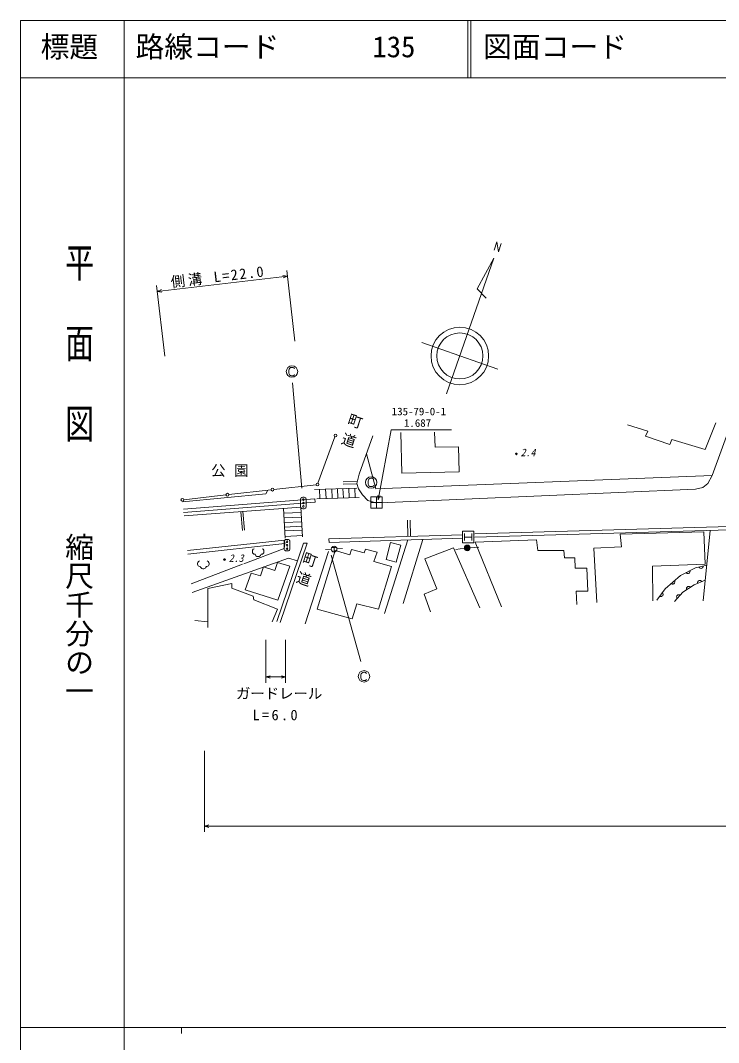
# Model space of a CAD drawing. Units: millimetres, scale not verified. Extents: x 40000 to 680000, y 20000 to 380000.
# Drawn here: x 40000 to 161294, y 202409 to 380000 of the extents above; entities that cross this region are included whole.
import ezdxf
from ezdxf.enums import TextEntityAlignment as Align

# ---------------------------------------------------------------- set-up
doc = ezdxf.new("R2010")
doc.units = ezdxf.units.MM
doc.header["$LTSCALE"] = 1000
for name, color, linetype, lineweight in [('S-BGD', 7, 'Continuous', 13), ('S-BGD-HTXT', 7, 'Continuous', 13), ('S-TTL', 2, 'Continuous', 13)]:
    doc.layers.add(name, color=color, linetype=linetype, lineweight=lineweight)
doc.layers.add('S-TTL-FRAM', color=7, linetype='Continuous')
doc.styles.add('@ＭＳ ゴシック', font='')
doc.styles.add('ＭＳ ゴシック', font='')
doc.styles.get('@ＭＳ ゴシック').set_extended_font_data('@MS Gothic')
doc.styles.get('ＭＳ ゴシック').set_extended_font_data('MS Gothic')

msp = doc.modelspace()

# ---------------------------------------------------------------- linework, layer by layer
at = {"layer": 'S-BGD'}
for p, q in [((122290, 340074), (122799, 341531)), ((122799, 341531), (123045, 339805)), ((123045, 339805), (123548, 341271)), ((122273, 338701), (114031, 315099)), ((122273, 338701), (119351, 333366)), ((85609, 335693), (86379, 335566)), ((86264, 336559), (87693, 324295)), ((65094, 321661), (63665, 333925)), ((63781, 332932), (86379, 335566)), ((86379, 335566), (85659, 335267)), ((63781, 332932), (64501, 333231)), ((64551, 332804), (63781, 332932)), ((119351, 333366), (120909, 331763)), ((122948, 319400), (109730, 324015)), ((86948, 319684), (86788, 319574)), ((87103, 319714), (86948, 319684)), ((87298, 319714), (87103, 319714)), ((87413, 319684), (87298, 319714)), ((87508, 319629), (87413, 319684)), ((86693, 319434), (86653, 319234)), ((86653, 319234), (86653, 318744)), ((86653, 318744), (86693, 318534)), ((86788, 319574), (86693, 319434)), ((86693, 318534), (86768, 318409)), ((86768, 318409), (86913, 318304)), ((86913, 318304), (87093, 318264)), ((87093, 318264), (87283, 318264)), ((87283, 318264), (87428, 318279)), ((87428, 318279), (87503, 318324)), ((87503, 318324), (87573, 318389)), ((87578, 319559), (87508, 319629)), ((87573, 318389), (87603, 318459)), ((87618, 319464), (87578, 319559)), ((87275, 317018), (88882, 298712)), ((149034, 308617), (145501, 309718)), ((160792, 310065), (158996, 305432)), ((163564, 310163), (160187, 300961)), ((91695, 299599), (94647, 307660)), ((101218, 307803), (98873, 301169)), ((102170, 296709), (104403, 308883)), ((104403, 308883), (114916, 308883)), ((106100, 308386), (106257, 301322)), ((112065, 305874), (111960, 308490)), ((148629, 307748), (149034, 308617)), ((152857, 306300), (148629, 307748)), ((116094, 305926), (112065, 305874)), ((116199, 301583), (116094, 305926)), ((153204, 307169), (152857, 306300)), ((158996, 305432), (153204, 307169)), ((101767, 298597), (100119, 304693)), ((98873, 301169), (98448, 299524)), ((100461, 300177), (100421, 299977)), ((100556, 300317), (100461, 300177)), ((100716, 300427), (100556, 300317)), ((100871, 300457), (100716, 300427)), ((101066, 300457), (100871, 300457)), ((101181, 300427), (101066, 300457)), ((101276, 300372), (101181, 300427)), ((101346, 300302), (101276, 300372)), ((101386, 300207), (101346, 300302)), ((160187, 300961), (101767, 298597)), ((106257, 301322), (116199, 301583)), ((159459, 299524), (160187, 300961)), ((76204, 297616), (83534, 298448)), ((82656, 297760), (83004, 298388)), ((84031, 298504), (91360, 299336)), ((91093, 298530), (98442, 298757)), ((91954, 298556), (92017, 296923)), ((93027, 298590), (93091, 296956)), ((94122, 298623), (94186, 296990)), ((95093, 298653), (95156, 297020)), ((96042, 298683), (96106, 297049)), ((96063, 299858), (98550, 299918)), ((96070, 299409), (98466, 299466)), ((97052, 298714), (97115, 297080)), ((98085, 298746), (98149, 297112)), ((98448, 299524), (98737, 298598)), ((98737, 298598), (99432, 297555)), ((100421, 299977), (100421, 299487)), ((100421, 299487), (100461, 299277)), ((100461, 299277), (100536, 299152)), ((100536, 299152), (100681, 299047)), ((100681, 299047), (100861, 299007)), ((100861, 299007), (101051, 299007)), ((101051, 299007), (101196, 299022)), ((101196, 299022), (101271, 299067)), ((101271, 299067), (101341, 299132)), ((101341, 299132), (101371, 299202)), ((103776, 296223), (157259, 298540)), ((157259, 298540), (158533, 298829)), ((158533, 298829), (159459, 299524)), ((68165, 296361), (82656, 297760)), ((68312, 295104), (91140, 296880)), ((68378, 296728), (75708, 297559)), ((88660, 296781), (88680, 296906)), ((88660, 295531), (88660, 296781)), ((88680, 296906), (88720, 296996)), ((88720, 296996), (88810, 297081)), ((88810, 297081), (88900, 297136)), ((88900, 297136), (89035, 297156)), ((89035, 297156), (89285, 297156)), ((89285, 297156), (89420, 297131)), ((89420, 297131), (89510, 297081)), ((89510, 297081), (89590, 297001)), ((89590, 297001), (89640, 296906)), ((89640, 296906), (89660, 296781)), ((89660, 296781), (89660, 295531)), ((91140, 296880), (91186, 296282)), ((91480, 296906), (98829, 297133)), ((99432, 297555), (100359, 296570)), ((100869, 295249), (100869, 297249)), ((100869, 297249), (102869, 297249)), ((101869, 297249), (101869, 295249)), ((102170, 296709), (102095, 297486)), ((102517, 297408), (102170, 296709)), ((102869, 297249), (102869, 295249)), ((68358, 294505), (91186, 296282)), ((88744, 295405), (68420, 293912)), ((85990, 290072), (85719, 295182)), ((88675, 295411), (88660, 295531)), ((88725, 295316), (88675, 295411)), ((88810, 295231), (88725, 295316)), ((89017, 290250), (88744, 295405)), ((88900, 295181), (88810, 295231)), ((89035, 295156), (88900, 295181)), ((89285, 295156), (89035, 295156)), ((89420, 295181), (89285, 295156)), ((89510, 295231), (89420, 295181)), ((89595, 295321), (89510, 295231)), ((89640, 295406), (89595, 295321)), ((89660, 295531), (89640, 295406)), ((100359, 296570), (101749, 296165)), ((100869, 296249), (102869, 296249)), ((102869, 295249), (100869, 295249)), ((101749, 296165), (103776, 296223)), ((78303, 294638), (78555, 291394)), ((78663, 294661), (78915, 291417)), ((85762, 294371), (88792, 294505)), ((85805, 293565), (88834, 293700)), ((107322, 290346), (107239, 293175)), ((107767, 290360), (107684, 293189)), ((85848, 292758), (88877, 292893)), ((85889, 291976), (88918, 292111)), ((85925, 291303), (88954, 291438)), ((118930, 290808), (166667, 292184)), ((118947, 290209), (166684, 291584)), ((159863, 291387), (158592, 279131)), ((69049, 287887), (85887, 289705)), ((85821, 289446), (85841, 289571)), ((85841, 289571), (85881, 289661)), ((85881, 289661), (85971, 289746)), ((85952, 289108), (85887, 289705)), ((85971, 289746), (86061, 289801)), ((85975, 290361), (89004, 290496)), ((86061, 289801), (86196, 289821)), ((86196, 289821), (86446, 289821)), ((86446, 289821), (86581, 289796)), ((86581, 289796), (86671, 289746)), ((86671, 289746), (86751, 289666)), ((86751, 289666), (86801, 289571)), ((86801, 289571), (86821, 289446)), ((93595, 289904), (116806, 290651)), ((93595, 289904), (93614, 289305)), ((93614, 289305), (116826, 290051)), ((107314, 289745), (103234, 276957)), ((106468, 278707), (109908, 289829)), ((116787, 289239), (116787, 291239)), ((116787, 291239), (118787, 291239)), ((117162, 290864), (117162, 289614)), ((117162, 290239), (118412, 290239)), ((118412, 290864), (118412, 289614)), ((118787, 291239), (118787, 289239)), ((118984, 289361), (129691, 289785)), ((129691, 289785), (129903, 287877)), ((144215, 290739), (158751, 291163)), ((144427, 288513), (144215, 290739)), ((158751, 291163), (158963, 285544)), ((69111, 287290), (85952, 289108)), ((78830, 285604), (85815, 288274)), ((80340, 287951), (80305, 287796)), ((80305, 287796), (80305, 287641)), ((80460, 288131), (80340, 287951)), ((80615, 288211), (80460, 288131)), ((82145, 288131), (81990, 288211)), ((82265, 287951), (82145, 288131)), ((82305, 287796), (82265, 287951)), ((82305, 287641), (82305, 287796)), ((84555, 275574), (89203, 289203)), ((85123, 275381), (89836, 289203)), ((85815, 288274), (85952, 289108)), ((85821, 288196), (85821, 289446)), ((85836, 288076), (85821, 288196)), ((85886, 287981), (85836, 288076)), ((85971, 287896), (85886, 287981)), ((86061, 287846), (85971, 287896)), ((86196, 287821), (86061, 287846)), ((86446, 287821), (86196, 287821)), ((86581, 287846), (86446, 287821)), ((86671, 287896), (86581, 287846)), ((86756, 287986), (86671, 287896)), ((86801, 288071), (86756, 287986)), ((86821, 288196), (86801, 288071)), ((86821, 289446), (86821, 288196)), ((89203, 289203), (89836, 289203)), ((93498, 287716), (89476, 275175)), ((94678, 287909), (91530, 277700)), ((93985, 288128), (92986, 288084)), ((94217, 288435), (94749, 288435)), ((94484, 288435), (94484, 287785)), ((97254, 287178), (94678, 287909)), ((94983, 288190), (95980, 288270)), ((97509, 288100), (97254, 287178)), ((99735, 287496), (97509, 288100)), ((99926, 288163), (99735, 287496)), ((101961, 287591), (99926, 288163)), ((103520, 286351), (104283, 289308)), ((104283, 289308), (106069, 288847)), ((106069, 288847), (105306, 285890)), ((110284, 286446), (115267, 288354)), ((115267, 288354), (119826, 277964)), ((117131, 288290), (115645, 288085)), ((118787, 289239), (116787, 289239)), ((118125, 288383), (119624, 288456)), ((123595, 278123), (118984, 289361)), ((129903, 287877), (134409, 287877)), ((134409, 287877), (134515, 286605)), ((139603, 288301), (144427, 288513)), ((140134, 278866), (139603, 288301)), ((69811, 280583), (86555, 286563)), ((70928, 286012), (70808, 285832)), ((71083, 286092), (70928, 286012)), ((72613, 286012), (72458, 286092)), ((72733, 285832), (72613, 286012)), ((80305, 287641), (80340, 287481)), ((80340, 287481), (80420, 287366)), ((80420, 287366), (80535, 287286)), ((80535, 287286), (80695, 287251)), ((80695, 287251), (80770, 287251)), ((80770, 287251), (80835, 287131)), ((80835, 287131), (80915, 286991)), ((80915, 286991), (81070, 286871)), ((81070, 286871), (81225, 286836)), ((81225, 286836), (81375, 286836)), ((81375, 286836), (81500, 286871)), ((81500, 286871), (81655, 286951)), ((81655, 286951), (81730, 287031)), ((81730, 287031), (81770, 287131)), ((81770, 287131), (81835, 287251)), ((81835, 287251), (81915, 287251)), ((81915, 287251), (82070, 287286)), ((82070, 287286), (82185, 287366)), ((82185, 287366), (82265, 287481)), ((82265, 287481), (82305, 287641)), ((86555, 286563), (88149, 286113)), ((93972, 287103), (99151, 268618)), ((101421, 286001), (101961, 287591)), ((104474, 285142), (101421, 286001)), ((105306, 285890), (103520, 286351)), ((112352, 281251), (110284, 286446)), ((134515, 286605), (136317, 286605)), ((136317, 286605), (136370, 284855)), ((69653, 282096), (78599, 285516)), ((70808, 285832), (70773, 285677)), ((70773, 285677), (70773, 285522)), ((70773, 285522), (70808, 285362)), ((70808, 285362), (70888, 285247)), ((70888, 285247), (71003, 285167)), ((71003, 285167), (71163, 285132)), ((71163, 285132), (71238, 285132)), ((71238, 285132), (71303, 285012)), ((71303, 285012), (71383, 284872)), ((71383, 284872), (71538, 284752)), ((71538, 284752), (71693, 284717)), ((71693, 284717), (71843, 284717)), ((71843, 284717), (71968, 284752)), ((71968, 284752), (72123, 284832)), ((72123, 284832), (72198, 284912)), ((72198, 284912), (72238, 285012)), ((72238, 285012), (72303, 285132)), ((72303, 285132), (72383, 285132)), ((72383, 285132), (72538, 285167)), ((72538, 285167), (72653, 285247)), ((72653, 285247), (72733, 285362)), ((72773, 285677), (72733, 285832)), ((72733, 285362), (72773, 285522)), ((72773, 285522), (72773, 285677)), ((82251, 285082), (81687, 283480)), ((84191, 284405), (82251, 285082)), ((84664, 285826), (84191, 284405)), ((86807, 285172), (84664, 285826)), ((84732, 279262), (86807, 285172)), ((102184, 277700), (104474, 285142)), ((136370, 284855), (138384, 284855)), ((138384, 284855), (138596, 280827)), ((158963, 285544), (149793, 285173)), ((149793, 285173), (149899, 279131)), ((154670, 283583), (157267, 284908)), ((156331, 284240), (156303, 284127)), ((156325, 284428), (156338, 284331)), ((156338, 284331), (156331, 284240)), ((157267, 284908), (159239, 285372)), ((157914, 284966), (157864, 285049)), ((157979, 284901), (157914, 284966)), ((158075, 284833), (157979, 284901)), ((158171, 284807), (158075, 284833)), ((158269, 284801), (158171, 284807)), ((158390, 284829), (158269, 284801)), ((158475, 284878), (158390, 284829)), ((158550, 284945), (158475, 284878)), ((158604, 285048), (158550, 284945)), ((158632, 285135), (158604, 285048)), ((158642, 285232), (158632, 285135)), ((80063, 283976), (79048, 281089)), ((81687, 283480), (80063, 283976)), ((152019, 281251), (154670, 283583)), ((153645, 282681), (153682, 282591)), ((153698, 282385), (153664, 282290)), ((153682, 282591), (153697, 282501)), ((153697, 282501), (153698, 282385)), ((155681, 283996), (155612, 284064)), ((155759, 283948), (155681, 283996)), ((155868, 283905), (155759, 283948)), ((155968, 283902), (155868, 283905)), ((156065, 283920), (155968, 283902)), ((156175, 283976), (156065, 283920)), ((156246, 284044), (156175, 283976)), ((156303, 284127), (156246, 284044)), ((158966, 282735), (157046, 281950)), ((157631, 282288), (157646, 282379)), ((157646, 282379), (157683, 282489)), ((157683, 282489), (157746, 282567)), ((157746, 282567), (157822, 282628)), ((157822, 282628), (157937, 282675)), ((157937, 282675), (158035, 282685)), ((158035, 282685), (158134, 282674)), ((158134, 282674), (158240, 282622)), ((158240, 282622), (158314, 282568)), ((158314, 282568), (158376, 282494)), ((72574, 281315), (72552, 274548)), ((72574, 281315), (76747, 282172)), ((76747, 282172), (76702, 281337)), ((76702, 281337), (80424, 279984)), ((79048, 281089), (84732, 279262)), ((110125, 280297), (112352, 281251)), ((138596, 280827), (136582, 280827)), ((136582, 280827), (136688, 278548)), ((150588, 279290), (152019, 281251)), ((153128, 282104), (153044, 282153)), ((153215, 282077), (153128, 282104)), ((153332, 282062), (153215, 282077)), ((153430, 282084), (153332, 282062)), ((153519, 282125), (153430, 282084)), ((153612, 282207), (153519, 282125)), ((153664, 282290), (153612, 282207)), ((155105, 280673), (153619, 279030)), ((157046, 281950), (155105, 280673)), ((155715, 281278), (155730, 281393)), ((155718, 281186), (155715, 281278)), ((155742, 281092), (155718, 281186)), ((155730, 281393), (155777, 281482)), ((155777, 281482), (155840, 281557)), ((155840, 281557), (155944, 281625)), ((155944, 281625), (156038, 281653)), ((156038, 281653), (156138, 281661)), ((156138, 281661), (156251, 281631)), ((156251, 281631), (156334, 281592)), ((156334, 281592), (156410, 281531)), ((157636, 282191), (157631, 282288)), ((80424, 279984), (80559, 279330)), ((80559, 279330), (84642, 277706)), ((111238, 277275), (110125, 280297)), ((151160, 279917), (151068, 279947)), ((151251, 279910), (151160, 279917)), ((151368, 279921), (151251, 279910)), ((151459, 279964), (151368, 279921)), ((151537, 280023), (151459, 279964)), ((151610, 280123), (151537, 280023)), ((151539, 280593), (151595, 280513)), ((151595, 280513), (151630, 280429)), ((151643, 280216), (151610, 280123)), ((151630, 280429), (151656, 280315)), ((151656, 280315), (151643, 280216)), ((154007, 279844), (154030, 279941)), ((154021, 279728), (154007, 279844)), ((154047, 279640), (154021, 279728)), ((154030, 279941), (154073, 280030)), ((154094, 279555), (154047, 279640)), ((154073, 280030), (154156, 280122)), ((154156, 280122), (154240, 280172)), ((154240, 280172), (154334, 280206)), ((154334, 280206), (154452, 280204)), ((154452, 280204), (154542, 280188)), ((154542, 280188), (154630, 280148)), ((84642, 277706), (83740, 275518)), ((91530, 277700), (97636, 276046)), ((97636, 276046), (98463, 278623)), ((98463, 278623), (102184, 277700)), ((70315, 275749), (72555, 275495)), ((82643, 272375), (82643, 264932)), ((86079, 264932), (86079, 272375)), ((99210, 266478), (99170, 266278)), ((99305, 266618), (99210, 266478)), ((99465, 266728), (99305, 266618)), ((99620, 266758), (99465, 266728)), ((99815, 266758), (99620, 266758)), ((99930, 266728), (99815, 266758)), ((100025, 266673), (99930, 266728)), ((100095, 266603), (100025, 266673)), ((100135, 266508), (100095, 266603)), ((82643, 265932), (83393, 266146)), ((83393, 265717), (82643, 265932)), ((82643, 265932), (86079, 265932)), ((85329, 266148), (86079, 265932)), ((86079, 265932), (85329, 265719)), ((99170, 266278), (99170, 265788)), ((99170, 265788), (99210, 265578)), ((99210, 265578), (99285, 265453)), ((99285, 265453), (99430, 265348)), ((99430, 265348), (99610, 265308)), ((99610, 265308), (99800, 265308)), ((99800, 265308), (99945, 265323)), ((99945, 265323), (100020, 265368)), ((100020, 265368), (100090, 265433)), ((100090, 265433), (100120, 265503)), ((71992, 253093), (71992, 239011)), ((71992, 240011), (72742, 240225)), ((72742, 239796), (71992, 240011)), ((71992, 240011), (291092, 240011))]:
    msp.add_line(p, q, dxfattribs=at)
for centre, radius in [((116339, 321708), 5000), ((116339, 321708), 4000), ((87178, 318989), 995), ((94733, 307894), 249), ((126159, 304689), 150), ((126159, 304689), 131), ((126159, 304689), 112), ((126159, 304689), 93.8), ((126159, 304689), 75), ((126159, 304689), 56.2), ((126159, 304688), 37.5), ((126159, 304689), 18.8), ((100946, 299732), 995), ((83782, 298476), 249), ((91609, 299364), 249), ((68130, 296699), 249), ((75956, 297588), 249), ((89160, 296756), 150), ((89160, 296156), 150), ((89160, 295556), 150), ((86321, 289421), 150), ((86321, 288821), 150), ((86321, 288221), 150), ((94484, 288150), 498), ((117626, 288358), 498), ((117626, 288358), 440), ((117626, 288358), 382), ((117626, 288358), 322), ((117626, 288358), 265), ((117626, 288358), 195), ((117626, 288358), 135), ((117626, 288358), 77.5), ((117626, 288358), 15), ((75458, 286320), 150), ((75458, 286320), 131), ((75458, 286320), 112), ((75458, 286320), 93.8), ((75458, 286320), 75), ((75458, 286320), 56.2), ((75457, 286320), 37.5), ((75458, 286320), 18.8), ((99695, 266033), 995)]:
    msp.add_circle(centre, radius, dxfattribs=at)
at = {"layer": 'S-BGD-HTXT'}
for p, q in [((58000, 370000), (58000, 20000)), ((40000, 205000), (579000, 205000)), ((68000, 205000), (68000, 204000))]:
    msp.add_line(p, q, dxfattribs=at)
at = {"layer": 'S-TTL'}
for p, q in [((40000, 380000), (40000, 20000)), ((680000, 380000), (40000, 380000)), ((58000, 380000), (58000, 370000)), ((117750, 380000), (117750, 370000)), ((118250, 380000), (118250, 370000)), ((40000, 370000), (680000, 370000))]:
    msp.add_line(p, q, dxfattribs=at)

# ---------------------------------------------------------------- texts
at = {"layer": 'S-BGD', "style": 'ＭＳ ゴシック', "width": 1.05}
for s, p in [('135-79-0-1', (104515, 311005)), ('1.687', (106637, 308995))]:
    msp.add_text(s, height=1320, dxfattribs=at).set_placement(p, align=Align.BOTTOM_LEFT)
at = {"layer": 'S-BGD', "style": 'ＭＳ ゴシック', "oblique": 15, "width": 0.95}
for s, p in [('2.4', (126907, 303885)), ('2.3', (76206, 285516))]:
    msp.add_text(s, height=1320, dxfattribs=at).set_placement(p, align=Align.BOTTOM_LEFT)
at = {"layer": 'S-BGD', "style": 'ＭＳ ゴシック'}
msp.add_text('ガードレール', height=1833, dxfattribs=at).set_placement((77447, 261601), align=Align.BOTTOM_LEFT)
at = {"layer": 'S-BGD', "char_height": 1833, "attachment_point": 7}
for s, insert, rotation, style in [('\\T1.2;側溝\\~L=22.0', (66249, 333414), 6.7, 'ＭＳ ゴシック'), ('\\T1.4;町道', (97458, 311945), 251.9, '@ＭＳ ゴシック'), ('\\T1.4;町道', (89620, 287863), 251.9, '@ＭＳ ゴシック')]:
    msp.add_mtext(s, dxfattribs=dict(at, insert=insert, rotation=rotation, style=style))
at = {"layer": 'S-BGD', "char_height": 1833, "attachment_point": 7, "style": 'ＭＳ ゴシック'}
for s, insert in [('\\T1.6;公園', (73141, 300684)), ('\\T1.32;L=6.0', (80327, 258382))]:
    msp.add_mtext(s, dxfattribs=dict(at, insert=insert))
at = {"layer": 'S-BGD-HTXT', "style": '@ＭＳ ゴシック', "width": 1.4}
msp.add_text('平  面  図', height=3666, rotation=270, dxfattribs=at).set_placement((47277, 341475), align=Align.BOTTOM_LEFT)
at = {"layer": 'S-BGD-HTXT', "style": '@ＭＳ ゴシック'}
msp.add_text('縮尺千分の一', height=3666, rotation=270, dxfattribs=at).set_placement((47277, 291030), align=Align.BOTTOM_LEFT)
at = {"layer": 'S-TTL-FRAM', "style": 'ＭＳ ゴシック'}
for s, p in [('標題', (43500, 372500)), ('路線コード', (60000, 372500)), ('135', (101142, 372500)), ('図面コード', (120380, 372500))]:
    msp.add_text(s, height=3666, dxfattribs=at).set_placement(p, align=Align.BOTTOM_LEFT)

doc.saveas('drawing.dxf')
